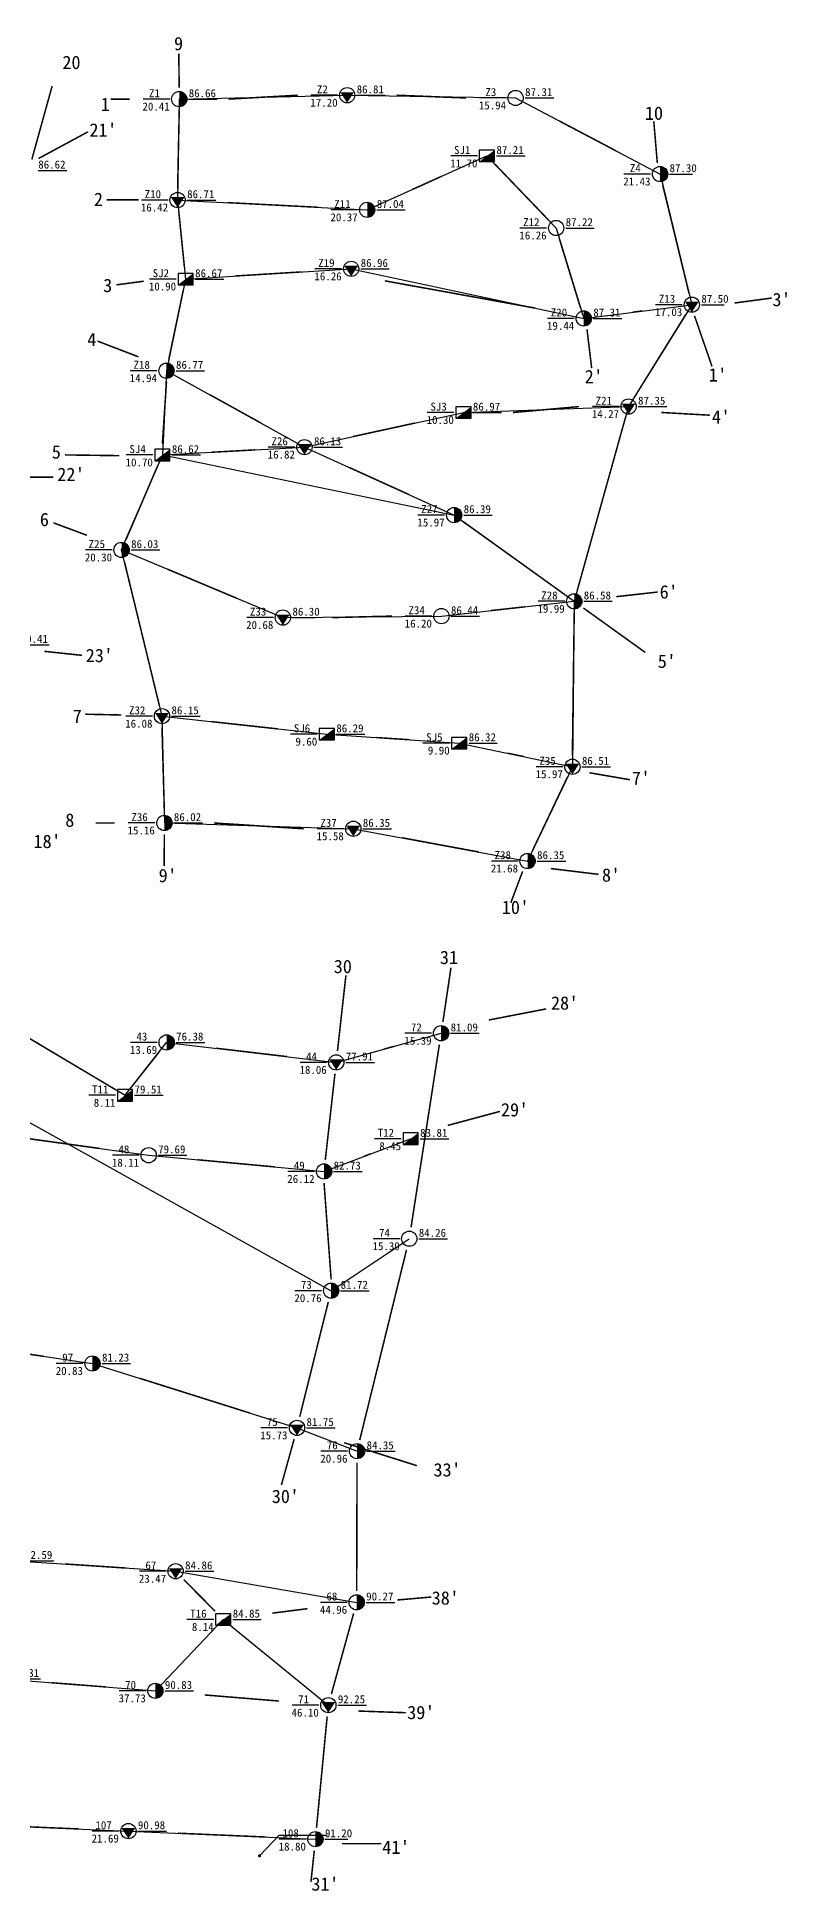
# Model space of a CAD drawing. Extents: x 520403 to 520696, y 4061789 to 4062037.
# Drawn here: x 520597.5 to 520695.8, y 4061789.1 to 4062032.3 of the extents above; entities that cross this region are included whole.
import ezdxf
from ezdxf.enums import TextEntityAlignment as Align

# ---------------------------------------------------------------- set-up
doc = ezdxf.new("R2010")
doc.units = 0
doc.header["$LTSCALE"] = 0.5
doc.linetypes.add('DIVIDE2', pattern=[15.875, 6.35, -3.175, 0, -3.175, 0, -3.175])
for name, color, linetype in [('10', 7, 'DIVIDE2'), ('4', 7, 'CONTINUOUS'), ('__get_xy', 4, 'CONTINUOUS'), ('DIM_LEAD', 3, 'CONTINUOUS'), ('勘探点', 5, 'CONTINUOUS')]:
    doc.layers.add(name, color=color, linetype=linetype)
doc.styles.add('宋体', font='')
doc.styles.add('黑体', font='simhei.ttf')
doc.styles.get('宋体').set_extended_font_data('SimSun')

msp = doc.modelspace()

# ---------------------------------------------------------------- linework, layer by layer
at = {"layer": '10', "ltscale": 0.2, "const_width": 0.2}
for points in [[(520616.11, 4062025.65), (520616.05, 4062030.11)], [(520596.77, 4062016.23), (520599.44, 4062025.87)], [(520607.11, 4062024.15), (520609.61, 4062024.15)], [(520622.61, 4062024.15), (520631.64, 4062024.66)], [(520644.64, 4062024.66), (520653.74, 4062024.3)], [(520616.11, 4062022.65), (520615.9, 4062012.41)], [(520665.99, 4062021.27), (520673.44, 4062017.35)], [(520678.83, 4062015.78), (520678.37, 4062021.22)], [(520597.66, 4062016.36), (520604.14, 4062019.86)], [(520646.69, 4062012.29), (520650.55, 4062014.03)], [(520657.52, 4062015.62), (520664.52, 4062008.32)], [(520610.8, 4062010.93), (520606.58, 4062010.93)], [(520679.54, 4062012.86), (520683, 4061998.64)], [(520679.54, 4062012.86), (520683, 4061998.64)], [(520616.05, 4062009.42), (520616.8, 4062002.03)], [(520622.39, 4062010.57), (520634.28, 4062009.96)], [(520665.99, 4062005.8), (520668.74, 4061996.81)], [(520623.43, 4062000.94), (520632.18, 4062001.48)], [(520611.46, 4062000.26), (520607.88, 4061999.78)], [(520616.64, 4061999.07), (520614.74, 4061989.99)], [(520643.08, 4062000.31), (520662.82, 4061996.73)], [(520675.62, 4061996.2), (520676.91, 4061996.36)], [(520688.96, 4061997.4), (520693.84, 4061998.05)], [(520669.61, 4061993.94), (520670.22, 4061988.85)], [(520682.57, 4061995.91), (520675.85, 4061985.08)], [(520683.71, 4061995.72), (520686.01, 4061989.07)], [(520610.76, 4061990.34), (520605.37, 4061992.41)], [(520614.44, 4061987.02), (520613.9, 4061978.96)], [(520620.12, 4061985.37), (520626.85, 4061981.64)], [(520659.89, 4061983.03), (520668.56, 4061983.81)], [(520674.65, 4061982.36), (520668.33, 4061959.7)], [(520679.37, 4061983.04), (520685.72, 4061982.68)], [(520638.89, 4061979.87), (520647.04, 4061981.65)], [(520608.25, 4061977.37), (520601.11, 4061977.47)], [(520620.39, 4061977.82), (520626.05, 4061978.13)], [(520589.61, 4061974.55), (520599.61, 4061974.55)], [(520613.3, 4061976.08), (520609.14, 4061966.38)], [(520638.46, 4061975.8), (520646.26, 4061972.26)], [(520604.01, 4061966.92), (520599.61, 4061968.56)], [(520653.39, 4061968.7), (520666.71, 4061959.13)], [(520608.9, 4061963.54), (520613.49, 4061944.65)], [(520614.54, 4061962.49), (520623.71, 4061958.64)], [(520656.97, 4061957.04), (520661.47, 4061957.54)], [(520669.14, 4061957.38), (520677.26, 4061951.55)], [(520673.44, 4061958.87), (520678.88, 4061959.48)], [(520636.21, 4061956.13), (520644.01, 4061956.32)], [(520667.93, 4061956.76), (520667.69, 4061938.06)], [(520598.43, 4061951.7), (520603.36, 4061951.17)], [(520608.53, 4061943.35), (520603.78, 4061943.45)], [(520613.85, 4061941.69), (520614.16, 4061930.68)], [(520620.31, 4061942.48), (520629, 4061941.53)], [(520641.95, 4061940.39), (520646.35, 4061940.1)], [(520659.2, 4061938.33), (520661.32, 4061937.89)], [(520669.93, 4061935.77), (520675.26, 4061934.85)], [(520667.04, 4061935.2), (520662.45, 4061925.54)], [(520605.16, 4061929.18), (520607.66, 4061929.18)], [(520620.66, 4061929.18), (520632.45, 4061928.42)], [(520614.16, 4061927.68), (520614.13, 4061923.52)], [(520645.34, 4061927.24), (520655.41, 4061925.37)], [(520661.16, 4061922.83), (520659.61, 4061918.71)], [(520664.86, 4061923.2), (520671.12, 4061922.44)], [(520636.87, 4061899.26), (520637.98, 4061909.2)], [(520650.7, 4061903.07), (520651.76, 4061910.19)], [(520656.73, 4061903.33), (520664.25, 4061904.79)], [(520593.17, 4061902.87), (520607.71, 4061894.22)], [(520609.92, 4061894.63), (520613.53, 4061899.21)], [(520620.91, 4061899.63), (520630.25, 4061898.53)], [(520642.97, 4061899.51), (520644.2, 4061899.85)], [(520650.24, 4061900.11), (520646.52, 4061876.12)], [(520636.54, 4061896.28), (520635.27, 4061884.95)], [(520651.34, 4061889.5), (520658.17, 4061891.34)], [(520595.59, 4061887.87), (520605.66, 4061886.48)], [(520618.57, 4061884.99), (520628.63, 4061884.06)], [(520641.19, 4061885.76), (520640.39, 4061885.46)], [(520635.11, 4061881.96), (520636.04, 4061869.32)], [(520645.93, 4061873.18), (520639.79, 4061848.22)], [(520635.67, 4061866.36), (520631.92, 4061851.28)], [(520586.3, 4061860.98), (520598.3, 4061859.21)], [(520610.93, 4061856.32), (520625.36, 4061851.77)], [(520631.19, 4061848.36), (520629.51, 4061842.31)], [(520637.76, 4061847.87), (520647.29, 4061844.86)], [(520639.44, 4061845.26), (520639.39, 4061828.43)], [(520601.12, 4061831.96), (520609.15, 4061831.43)], [(520616.69, 4061829.94), (520620.82, 4061825.75)], [(520628.32, 4061825.51), (520632.94, 4061826.1)], [(520644.73, 4061827.24), (520649.2, 4061827.63)], [(520638.99, 4061825.48), (520636.07, 4061814.89)], [(520599.4, 4061816.38), (520606.5, 4061815.83)], [(520619.45, 4061814.78), (520629.19, 4061813.98)], [(520635.52, 4061811.95), (520634.12, 4061797.35)], [(520639.61, 4061812.67), (520645.84, 4061812.45)], [(520591.6, 4061797.68), (520602.94, 4061797.2)], [(520615.93, 4061796.64), (520627.48, 4061796.14)], [(520637.46, 4061795.27), (520642.62, 4061795.27)], [(520633.83, 4061794.37), (520633.39, 4061790.24)]]:
    msp.add_lwpolyline(points, dxfattribs=at)
at = {"layer": '4'}
for p, q in [((520614.86, 4062024.15), (520611.36, 4062024.15)), ((520617.36, 4062024.15), (520621.11, 4062024.15)), ((520636.89, 4062024.66), (520633.39, 4062024.66)), ((520639.39, 4062024.66), (520643.14, 4062024.66)), ((520658.99, 4062024.3), (520655.49, 4062024.3)), ((520661.49, 4062024.3), (520665.24, 4062024.3)), ((520655.23, 4062016.7), (520651.73, 4062016.7)), ((520657.48, 4062017.45), (520655.48, 4062017.45)), ((520655.48, 4062017.45), (520655.48, 4062015.95)), ((520655.48, 4062015.95), (520657.48, 4062015.95)), ((520657.48, 4062015.95), (520657.48, 4062017.45)), ((520657.73, 4062016.7), (520661.48, 4062016.7)), ((520597.62, 4062014.79), (520601.37, 4062014.79)), ((520677.94, 4062014.32), (520674.44, 4062014.32)), ((520680.44, 4062014.32), (520683.44, 4062014.32)), ((520614.65, 4062010.91), (520611.15, 4062010.91)), ((520617.15, 4062010.91), (520620.9, 4062010.91)), ((520639.52, 4062009.62), (520636.02, 4062009.62)), ((520642.02, 4062009.62), (520645.77, 4062009.62)), ((520664.31, 4062007.24), (520660.81, 4062007.24)), ((520666.81, 4062007.24), (520670.56, 4062007.24)), ((520617.95, 4062001.29), (520615.95, 4062001.29)), ((520615.95, 4062001.29), (520615.95, 4061999.79)), ((520617.95, 4061999.79), (520617.95, 4062001.29)), ((520637.42, 4062001.88), (520633.92, 4062001.88)), ((520639.92, 4062001.88), (520643.67, 4062001.88)), ((520615.7, 4062000.54), (520612.2, 4062000.54)), ((520615.95, 4061999.79), (520617.95, 4061999.79)), ((520618.2, 4062000.54), (520621.95, 4062000.54)), ((520682.11, 4061997.18), (520678.61, 4061997.18)), ((520684.61, 4061997.18), (520687.61, 4061997.18)), ((520667.93, 4061995.38), (520664.43, 4061995.38)), ((520670.43, 4061995.38), (520674.18, 4061995.38)), ((520613.19, 4061988.52), (520609.69, 4061988.52)), ((520615.69, 4061988.52), (520619.44, 4061988.52)), ((520652.14, 4061983.03), (520648.64, 4061983.03)), ((520654.39, 4061983.78), (520652.39, 4061983.78)), ((520652.39, 4061983.78), (520652.39, 4061982.28)), ((520652.39, 4061982.28), (520654.39, 4061982.28)), ((520654.39, 4061982.28), (520654.39, 4061983.78)), ((520654.64, 4061983.03), (520658.39, 4061983.03)), ((520673.81, 4061983.81), (520670.31, 4061983.81)), ((520676.31, 4061983.81), (520680.06, 4061983.81)), ((520612.65, 4061977.46), (520609.15, 4061977.46)), ((520614.9, 4061978.21), (520612.9, 4061978.21)), ((520612.9, 4061978.21), (520612.9, 4061976.71)), ((520614.9, 4061976.71), (520614.9, 4061978.21)), ((520615.15, 4061977.46), (520618.9, 4061977.46)), ((520631.29, 4061978.49), (520627.79, 4061978.49)), ((520633.79, 4061978.49), (520637.54, 4061978.49)), ((520612.9, 4061976.71), (520614.9, 4061976.71)), ((520650.93, 4061969.58), (520647.43, 4061969.58)), ((520653.43, 4061969.58), (520657.18, 4061969.58)), ((520607.3, 4061965), (520603.8, 4061965)), ((520609.8, 4061965), (520613.55, 4061965)), ((520666.68, 4061958.26), (520663.18, 4061958.26)), ((520669.18, 4061958.26), (520672.93, 4061958.26)), ((520628.46, 4061956.13), (520624.96, 4061956.13)), ((520630.96, 4061956.13), (520633.96, 4061956.13)), ((520649.26, 4061956.32), (520645.76, 4061956.32)), ((520651.76, 4061956.32), (520655.51, 4061956.32)), ((520595.31, 4061952.56), (520599.06, 4061952.56)), ((520612.6, 4061943.19), (520609.1, 4061943.19)), ((520615.1, 4061943.19), (520618.85, 4061943.19)), ((520634.22, 4061940.83), (520630.72, 4061940.83)), ((520636.47, 4061941.58), (520634.47, 4061941.58)), ((520634.47, 4061941.58), (520634.47, 4061940.08)), ((520636.47, 4061940.08), (520636.47, 4061941.58)), ((520636.72, 4061940.83), (520640.47, 4061940.83)), ((520634.47, 4061940.08), (520636.47, 4061940.08)), ((520651.59, 4061939.66), (520648.09, 4061939.66)), ((520653.84, 4061940.41), (520651.84, 4061940.41)), ((520651.84, 4061940.41), (520651.84, 4061938.91)), ((520651.84, 4061938.91), (520653.84, 4061938.91)), ((520653.84, 4061938.91), (520653.84, 4061940.41)), ((520654.09, 4061939.66), (520657.84, 4061939.66)), ((520666.44, 4061936.56), (520662.94, 4061936.56)), ((520668.94, 4061936.56), (520672.69, 4061936.56)), ((520612.91, 4061929.18), (520609.41, 4061929.18)), ((520615.41, 4061929.18), (520619.16, 4061929.18)), ((520637.7, 4061928.42), (520634.2, 4061928.42)), ((520640.2, 4061928.42), (520643.95, 4061928.42)), ((520660.56, 4061924.19), (520657.06, 4061924.19)), ((520663.06, 4061924.19), (520666.81, 4061924.19)), ((520649.22, 4061901.59), (520645.72, 4061901.59)), ((520651.72, 4061901.59), (520655.47, 4061901.59)), ((520613.21, 4061900.39), (520609.71, 4061900.39)), ((520615.71, 4061900.39), (520619.46, 4061900.39)), ((520635.46, 4061897.77), (520631.96, 4061897.77)), ((520637.96, 4061897.77), (520641.71, 4061897.77)), ((520607.75, 4061893.45), (520604.25, 4061893.45)), ((520610, 4061894.2), (520608, 4061894.2)), ((520608, 4061894.2), (520608, 4061892.7)), ((520608, 4061892.7), (520610, 4061892.7)), ((520610, 4061892.7), (520610, 4061894.2)), ((520610.25, 4061893.45), (520614, 4061893.45)), ((520645.22, 4061887.76), (520641.72, 4061887.76)), ((520647.47, 4061888.51), (520645.47, 4061888.51)), ((520645.47, 4061888.51), (520645.47, 4061887.01)), ((520645.47, 4061887.01), (520647.47, 4061887.01)), ((520647.47, 4061887.01), (520647.47, 4061888.51)), ((520647.72, 4061887.76), (520651.47, 4061887.76)), ((520610.85, 4061885.59), (520607.35, 4061885.59)), ((520613.35, 4061885.59), (520617.1, 4061885.59)), ((520633.86, 4061883.46), (520630.36, 4061883.46)), ((520636.36, 4061883.46), (520640.11, 4061883.46)), ((520645.04, 4061874.64), (520641.54, 4061874.64)), ((520647.54, 4061874.64), (520651.29, 4061874.64)), ((520634.79, 4061867.82), (520631.29, 4061867.82)), ((520637.29, 4061867.82), (520641.04, 4061867.82)), ((520603.48, 4061858.27), (520599.98, 4061858.27)), ((520605.98, 4061858.27), (520609.73, 4061858.27)), ((520630.31, 4061849.82), (520626.81, 4061849.82)), ((520632.81, 4061849.82), (520636.56, 4061849.82)), ((520638.19, 4061846.76), (520634.69, 4061846.76)), ((520640.69, 4061846.76), (520644.44, 4061846.76)), ((520595.89, 4061832.38), (520599.64, 4061832.38)), ((520614.39, 4061831.01), (520610.89, 4061831.01)), ((520616.89, 4061831.01), (520620.64, 4061831.01)), ((520638.14, 4061826.93), (520634.64, 4061826.93)), ((520640.64, 4061826.93), (520644.39, 4061826.93)), ((520620.63, 4061824.68), (520617.13, 4061824.68)), ((520622.88, 4061825.43), (520620.88, 4061825.43)), ((520620.88, 4061825.43), (520620.88, 4061823.93)), ((520620.88, 4061823.93), (520622.88, 4061823.93)), ((520622.88, 4061823.93), (520622.88, 4061825.43)), ((520623.13, 4061824.68), (520626.88, 4061824.68)), ((520594.17, 4061816.89), (520597.92, 4061816.89)), ((520611.73, 4061815.32), (520608.23, 4061815.32)), ((520614.23, 4061815.32), (520617.98, 4061815.32)), ((520634.42, 4061813.44), (520630.92, 4061813.44)), ((520636.92, 4061813.44), (520640.67, 4061813.44)), ((520608.19, 4061796.92), (520604.69, 4061796.92)), ((520610.69, 4061796.92), (520614.44, 4061796.92)), ((520632.73, 4061795.86), (520629.23, 4061795.86)), ((520635.23, 4061795.86), (520638.23, 4061795.86))]:
    msp.add_line(p, q, dxfattribs=at)
at = {"layer": '4', "const_width": 1}
for points in [[(520616.11, 4062023.65, 1), (520616.11, 4062024.65, 1)], [(520679.19, 4062013.82, 1), (520679.19, 4062014.82, 1)], [(520640.77, 4062009.12, 1), (520640.77, 4062010.12, 1)], [(520669.18, 4061994.88, 1), (520669.18, 4061995.88, 1)], [(520614.44, 4061988.02, 1), (520614.44, 4061989.02, 1)], [(520652.18, 4061969.08, 1), (520652.18, 4061970.08, 1)], [(520608.55, 4061964.5, 1), (520608.55, 4061965.5, 1)], [(520667.93, 4061957.76, 1), (520667.93, 4061958.76, 1)], [(520614.16, 4061928.68, 1), (520614.16, 4061929.68, 1)], [(520661.81, 4061923.69, 1), (520661.81, 4061924.69, 1)], [(520650.47, 4061901.09, 1), (520650.47, 4061902.09, 1)], [(520614.46, 4061899.89, 1), (520614.46, 4061900.89, 1)], [(520635.11, 4061882.96, 1), (520635.11, 4061883.96, 1)], [(520636.04, 4061867.32, 1), (520636.04, 4061868.32, 1)], [(520604.73, 4061857.77, 1), (520604.73, 4061858.77, 1)], [(520639.44, 4061846.26, 1), (520639.44, 4061847.26, 1)], [(520639.39, 4061826.43, 1), (520639.39, 4061827.43, 1)], [(520612.98, 4061814.82, 1), (520612.98, 4061815.82, 1)], [(520633.98, 4061795.36, 1), (520633.98, 4061796.36, 1)]]:
    msp.add_lwpolyline(points, format="xyb", dxfattribs=at)
at = {"layer": '4'}
for centre in [(520638.14, 4062024.66), (520616.11, 4062024.15), (520660.24, 4062024.3), (520679.19, 4062014.32), (520615.9, 4062010.91), (520640.77, 4062009.62), (520665.56, 4062007.24), (520638.67, 4062001.88), (520683.36, 4061997.18), (520669.18, 4061995.38), (520614.44, 4061988.52), (520675.06, 4061983.81), (520632.54, 4061978.49), (520652.18, 4061969.58), (520608.55, 4061965), (520667.93, 4061958.26), (520629.71, 4061956.13), (520650.51, 4061956.32), (520613.85, 4061943.19), (520667.69, 4061936.56), (520614.16, 4061929.18), (520638.95, 4061928.42), (520661.81, 4061924.19), (520650.47, 4061901.59), (520614.46, 4061900.39), (520636.71, 4061897.77), (520612.1, 4061885.59), (520635.11, 4061883.46), (520646.29, 4061874.64), (520636.04, 4061867.82), (520604.73, 4061858.27), (520631.56, 4061849.82), (520639.44, 4061846.76), (520615.64, 4061831.01), (520639.39, 4061826.93), (520612.98, 4061815.32), (520635.67, 4061813.44), (520609.44, 4061796.92), (520633.98, 4061795.86)]:
    msp.add_circle(centre, 1, dxfattribs=at)
for points in [[(520637.24, 4062025.06), (520639.04, 4062025.06), (520638.14, 4062023.66)], [(520655.48, 4062015.95), (520657.48, 4062015.95), (520657.48, 4062017.45)], [(520615, 4062011.31), (520616.8, 4062011.31), (520615.9, 4062009.91)], [(520615.95, 4061999.79), (520617.95, 4061999.79), (520617.95, 4062001.29)], [(520637.77, 4062002.28), (520639.57, 4062002.28), (520638.67, 4062000.88)], [(520682.46, 4061997.58), (520684.26, 4061997.58), (520683.36, 4061996.18)], [(520652.39, 4061982.28), (520654.39, 4061982.28), (520654.39, 4061983.78)], [(520674.16, 4061984.21), (520675.96, 4061984.21), (520675.06, 4061982.81)], [(520612.9, 4061976.71), (520614.9, 4061976.71), (520614.9, 4061978.21)], [(520631.64, 4061978.89), (520633.44, 4061978.89), (520632.54, 4061977.49)], [(520628.81, 4061956.53), (520630.61, 4061956.53), (520629.71, 4061955.13)], [(520612.95, 4061943.59), (520614.75, 4061943.59), (520613.85, 4061942.19)], [(520634.47, 4061940.08), (520636.47, 4061940.08), (520636.47, 4061941.58)], [(520651.84, 4061938.91), (520653.84, 4061938.91), (520653.84, 4061940.41)], [(520666.79, 4061936.96), (520668.59, 4061936.96), (520667.69, 4061935.56)], [(520638.05, 4061928.82), (520639.85, 4061928.82), (520638.95, 4061927.42)], [(520635.81, 4061898.17), (520637.61, 4061898.17), (520636.71, 4061896.77)], [(520608, 4061892.7), (520610, 4061892.7), (520610, 4061894.2)], [(520645.47, 4061887.01), (520647.47, 4061887.01), (520647.47, 4061888.51)], [(520630.66, 4061850.22), (520632.46, 4061850.22), (520631.56, 4061848.82)], [(520614.74, 4061831.41), (520616.54, 4061831.41), (520615.64, 4061830.01)], [(520620.88, 4061823.93), (520622.88, 4061823.93), (520622.88, 4061825.43)], [(520634.77, 4061813.84), (520636.57, 4061813.84), (520635.67, 4061812.44)], [(520608.54, 4061797.32), (520610.34, 4061797.32), (520609.44, 4061795.92)]]:
    msp.add_solid(points, dxfattribs=at)
at = {"layer": '__get_xy', "flags": 128}
for points in [[(520616.11, 4062024.15), (520615.9, 4062010.91), (520616.95, 4062000.54), (520614.44, 4061988.52), (520613.9, 4061977.46), (520608.5, 4061965), (520613.85, 4061943.19), (520614.16, 4061929.18)], [(520616.11, 4062024.15), (520638.14, 4062024.66), (520660.24, 4062024.3), (520679.19, 4062014.32), (520683.36, 4061997.18)], [(520615.9, 4062010.91), (520640.77, 4062009.62), (520656.48, 4062016.7), (520665.56, 4062007.24), (520669.18, 4061995.38)], [(520679.19, 4062014.32), (520683.36, 4061997.18), (520675.06, 4061983.81), (520667.93, 4061958.26), (520667.69, 4061936.56), (520661.81, 4061924.19)], [(520616.95, 4062000.54), (520638.67, 4062001.88), (520669.18, 4061995.38), (520683.36, 4061997.18)], [(520614.44, 4061988.52), (520632.54, 4061978.49), (520653.39, 4061983.03), (520675.06, 4061983.81)], [(520613.9, 4061977.46), (520632.54, 4061978.49), (520652.18, 4061969.58), (520667.93, 4061958.26)], [(520608.55, 4061965), (520629.71, 4061956.13), (520650.51, 4061956.32), (520667.93, 4061958.26)], [(520613.85, 4061943.19), (520635.47, 4061940.83), (520652.84, 4061939.66), (520667.69, 4061936.56)], [(520614.16, 4061929.18), (520638.95, 4061928.42), (520661.81, 4061924.19)]]:
    msp.add_lwpolyline(points, dxfattribs=at)
at = {"layer": 'DIM_LEAD'}
for p, q in [((520626.65, 4061793.68), (520629.24, 4061796.39)), ((520629.24, 4061796.39), (520635.52, 4061796.39))]:
    msp.add_line(p, q, dxfattribs=at)
at = {"layer": 'DIM_LEAD', "const_width": 0.2}
msp.add_lwpolyline([(520626.58, 4061793.6, 1), (520626.72, 4061793.75, 1)], format="xyb", close=True, dxfattribs=at)
at = {"layer": '勘探点', "flags": 128}
for points in [[(520616.11, 4062024.15), (520638.14, 4062024.66), (520660.24, 4062024.3), (520679.19, 4062014.32)], [(520615.9, 4062010.91), (520640.77, 4062009.62), (520656.48, 4062016.7), (520665.56, 4062007.24), (520669.18, 4061995.38)], [(520616.95, 4062000.54), (520638.67, 4062001.88), (520669.18, 4061995.38), (520683.36, 4061997.18)], [(520614.44, 4061988.52), (520632.54, 4061978.49), (520653.39, 4061983.03), (520675.06, 4061983.81)], [(520613.9, 4061977.46), (520652.18, 4061969.58)], [(520608.55, 4061965), (520629.71, 4061956.13), (520650.51, 4061956.32), (520667.93, 4061958.26)], [(520613.85, 4061943.19), (520635.47, 4061940.83), (520652.84, 4061939.66), (520667.69, 4061936.56)], [(520614.16, 4061929.18), (520638.95, 4061928.42), (520661.81, 4061924.19)], [(520547.89, 4061914.08), (520569.99, 4061908.52), (520591.88, 4061903.64), (520609, 4061893.45), (520614.46, 4061900.39), (520636.71, 4061897.77), (520650.47, 4061901.59)], [(520544.3, 4061900.13), (520566.74, 4061893.9), (520589.15, 4061888.76), (520612.1, 4061885.59), (520635.11, 4061883.46), (520646.47, 4061887.76)], [(520578.79, 4061899.72), (520636.04, 4061867.82), (520646.29, 4061874.64)], [(520430.31, 4061877.63), (520425.19, 4061853.44), (520449.21, 4061857.5), (520466.47, 4061869.68), (520476.19, 4061861.41), (520503.17, 4061865.31), (520530.15, 4061869.21), (520555.01, 4061865.56), (520566.5, 4061852.86), (520579.87, 4061861.92), (520604.73, 4061858.27), (520631.56, 4061849.82), (520639.44, 4061846.76)], [(520415.54, 4061829.59), (520430.12, 4061829.44), (520451.99, 4061832.88), (520473.02, 4061833.63), (520492.5, 4061834.51), (520506.29, 4061830.89), (520512.81, 4061836.32), (520534.65, 4061835.51), (520553.17, 4061836.17), (520574.43, 4061834.14), (520594.64, 4061832.38), (520615.64, 4061831.01), (520639.39, 4061826.93)], [(520431.3, 4061816.21), (520439.55, 4061823.4), (520454.18, 4061817.12), (520474.34, 4061817.09), (520492.85, 4061820.91), (520513.22, 4061817.43), (520533.5, 4061821.94), (520553.59, 4061817.25), (520562.46, 4061828.4), (520573.96, 4061822.55), (520592.92, 4061816.89), (520612.98, 4061815.32), (520621.88, 4061824.68), (520635.67, 4061813.44)], [(520414.25, 4061805.42), (520438.66, 4061804.15), (520463.13, 4061803.16), (520480.8, 4061808.5), (520487.26, 4061802.18), (520511.92, 4061801.12), (520536.21, 4061800.07), (520560.65, 4061799.02), (520576.51, 4061806.98), (520585.11, 4061797.96), (520609.44, 4061796.92), (520633.98, 4061795.86)]]:
    msp.add_lwpolyline(points, dxfattribs=at)

# ---------------------------------------------------------------- texts
at = {"layer": '10', "style": '黑体'}
for s, p in [('9', (520615.43, 4062030.56)), ('20', (520600.78, 4062028.09)), ('1', (520605.82, 4062022.59)), ('10', (520677.2, 4062021.43)), ("21'", (520604.33, 4062019.22)), ('2', (520604.92, 4062010.13)), ('3', (520606.13, 4061998.83)), ("3'", (520693.93, 4061996.98)), ('4', (520604.05, 4061991.74)), ("2'", (520669.3, 4061986.87)), ("1'", (520685.57, 4061987.1)), ("4'", (520686, 4061981.58)), ('5', (520599.39, 4061976.98)), ("22'", (520600.11, 4061974.05)), ('6', (520597.83, 4061968.13)), ("6'", (520679.14, 4061958.63)), ("23'", (520603.84, 4061950.28)), ("5'", (520678.89, 4061949.52)), ('7', (520602.14, 4061942.3)), ("7'", (520675.5, 4061934.19)), ('8', (520601.16, 4061928.68)), ("18'", (520596.99, 4061925.89)), ("9'", (520613.41, 4061921.41)), ("8'", (520671.57, 4061921.48)), ("10'", (520658.43, 4061917.24)), ('31', (520650.31, 4061910.67)), ('30', (520636.38, 4061909.48)), ("28'", (520664.88, 4061904.69)), ("29'", (520658.32, 4061890.68)), ("33'", (520649.47, 4061843.44)), ("30'", (520628.25, 4061839.96)), ("38'", (520649.23, 4061826.63)), ("39'", (520646.02, 4061811.61)), ("41'", (520642.75, 4061793.93)), ("31'", (520633.45, 4061789.1))]:
    msp.add_text(s, height=1.75, dxfattribs=at).set_placement(p)
at = {"layer": '4', "style": '宋体'}
for s, p in [('Z2', (520634.89, 4062024.91)), ('Z3', (520656.99, 4062024.55)), ('Z1', (520612.86, 4062024.4)), ('SJ1', (520653.23, 4062016.95)), ('Z4', (520675.94, 4062014.57)), ('Z10', (520612.65, 4062011.16)), ('Z11', (520637.52, 4062009.87)), ('Z12', (520662.31, 4062007.49)), ('SJ2', (520613.7, 4062000.79)), ('Z19', (520635.42, 4062002.13)), ('Z20', (520665.93, 4061995.63)), ('Z13', (520680.11, 4061997.43)), ('Z18', (520611.19, 4061988.77)), ('SJ3', (520650.14, 4061983.28)), ('Z21', (520671.81, 4061984.06)), ('Z26', (520629.29, 4061978.74)), ('SJ4', (520610.65, 4061977.71)), ('Z27', (520648.93, 4061969.83)), ('Z25', (520605.3, 4061965.25)), ('Z34', (520647.26, 4061956.57)), ('Z28', (520664.68, 4061958.51)), ('Z33', (520626.46, 4061956.38)), ('Z32', (520610.6, 4061943.44)), ('SJ6', (520632.22, 4061941.08)), ('SJ5', (520649.59, 4061939.91)), ('Z35', (520664.44, 4061936.81)), ('Z36', (520610.91, 4061929.43)), ('Z37', (520635.7, 4061928.67)), ('Z38', (520658.56, 4061924.44)), ('43', (520611.21, 4061900.64)), ('72', (520647.22, 4061901.84)), ('44', (520633.46, 4061898.02)), ('T11', (520605.75, 4061893.7)), ('T12', (520643.22, 4061888.01)), ('48', (520608.85, 4061885.84)), ('49', (520631.86, 4061883.71)), ('74', (520643.04, 4061874.89)), ('73', (520632.79, 4061868.07)), ('97', (520601.48, 4061858.52)), ('75', (520628.31, 4061850.07)), ('76', (520636.19, 4061847.01)), ('67', (520612.39, 4061831.26)), ('68', (520636.14, 4061827.18)), ('T16', (520618.63, 4061824.93)), ('70', (520609.73, 4061815.57)), ('71', (520632.42, 4061813.69)), ('107', (520606.19, 4061797.17)), ('108', (520630.73, 4061796.11))]:
    msp.add_text(s, height=1.05, dxfattribs=at).set_placement(p, align=Align.CENTER)
for s, p in [('86.81', (520639.39, 4062024.91)), ('87.31', (520661.49, 4062024.55)), ('86.66', (520617.36, 4062024.4)), ('86.62', (520597.62, 4062015.04)), ('87.21', (520657.73, 4062016.95)), ('87.30', (520680.44, 4062014.57)), ('86.71', (520617.15, 4062011.16)), ('87.04', (520642.02, 4062009.87)), ('87.22', (520666.81, 4062007.49)), ('86.67', (520618.2, 4062000.79)), ('86.96', (520639.92, 4062002.13)), ('87.31', (520670.43, 4061995.63)), ('87.50', (520684.61, 4061997.43)), ('86.77', (520615.69, 4061988.77)), ('86.97', (520654.64, 4061983.28)), ('87.35', (520676.31, 4061984.06)), ('86.13', (520633.79, 4061978.74)), ('86.62', (520615.15, 4061977.71)), ('86.39', (520653.43, 4061969.83)), ('86.03', (520609.8, 4061965.25)), ('86.44', (520651.76, 4061956.57)), ('86.58', (520669.18, 4061958.51)), ('86.30', (520630.96, 4061956.38)), ('80.41', (520595.31, 4061952.81)), ('86.15', (520615.1, 4061943.44)), ('86.29', (520636.72, 4061941.08)), ('86.32', (520654.09, 4061939.91)), ('86.51', (520668.94, 4061936.81)), ('86.02', (520615.41, 4061929.43)), ('86.35', (520640.2, 4061928.67)), ('86.35', (520663.06, 4061924.44)), ('76.38', (520615.71, 4061900.64)), ('81.09', (520651.72, 4061901.84)), ('77.91', (520637.96, 4061898.02)), ('79.51', (520610.25, 4061893.7)), ('83.81', (520647.72, 4061888.01)), ('79.69', (520613.35, 4061885.84)), ('82.73', (520636.36, 4061883.71)), ('84.26', (520647.54, 4061874.89)), ('81.72', (520637.29, 4061868.07)), ('81.23', (520605.98, 4061858.52)), ('81.75', (520632.81, 4061850.07)), ('84.35', (520640.69, 4061847.01)), ('82.59', (520595.89, 4061832.63)), ('84.86', (520616.89, 4061831.26)), ('90.27', (520640.64, 4061827.18)), ('84.85', (520623.13, 4061824.93)), ('89.31', (520594.17, 4061817.14)), ('90.83', (520614.23, 4061815.57)), ('92.25', (520636.92, 4061813.69)), ('90.98', (520610.69, 4061797.17)), ('91.20', (520635.23, 4061796.11))]:
    msp.add_text(s, height=1.05, dxfattribs=at).set_placement(p)
for s, p in [('20.41', (520614.86, 4062022.65)), ('17.20', (520636.89, 4062023.16)), ('15.94', (520658.99, 4062022.8)), ('11.70', (520655.23, 4062015.2)), ('21.43', (520677.94, 4062012.82)), ('16.42', (520614.65, 4062009.41)), ('20.37', (520639.52, 4062008.12)), ('16.26', (520664.31, 4062005.74)), ('16.26', (520637.42, 4062000.38)), ('10.90', (520615.7, 4061999.04)), ('17.03', (520682.11, 4061995.68)), ('19.44', (520667.93, 4061993.88)), ('14.94', (520613.19, 4061987.02)), ('10.30', (520652.14, 4061981.53)), ('14.27', (520673.81, 4061982.31)), ('10.70', (520612.65, 4061975.96)), ('16.82', (520631.29, 4061976.99)), ('15.97', (520650.93, 4061968.08)), ('20.30', (520607.3, 4061963.5)), ('19.99', (520666.68, 4061956.76)), ('20.68', (520628.46, 4061954.63)), ('16.20', (520649.26, 4061954.82)), ('16.08', (520612.6, 4061941.69)), ('9.60', (520634.22, 4061939.33)), ('9.90', (520651.59, 4061938.16)), ('15.97', (520666.44, 4061935.06)), ('15.16', (520612.91, 4061927.68)), ('15.58', (520637.7, 4061926.92)), ('21.68', (520660.56, 4061922.69)), ('13.69', (520613.21, 4061898.89)), ('15.39', (520649.22, 4061900.09)), ('18.06', (520635.46, 4061896.27)), ('8.11', (520607.75, 4061891.95)), ('8.45', (520645.22, 4061886.26)), ('18.11', (520610.85, 4061884.09)), ('26.12', (520633.86, 4061881.96)), ('15.30', (520645.04, 4061873.14)), ('20.76', (520634.79, 4061866.32)), ('20.83', (520603.48, 4061856.77)), ('15.73', (520630.31, 4061848.32)), ('20.96', (520638.19, 4061845.26)), ('23.47', (520614.39, 4061829.51)), ('44.96', (520638.14, 4061825.43)), ('8.14', (520620.63, 4061823.18)), ('37.73', (520611.73, 4061813.82)), ('46.10', (520634.42, 4061811.94)), ('21.69', (520608.19, 4061795.42)), ('18.80', (520632.73, 4061794.36))]:
    msp.add_text(s, height=1.05, dxfattribs=at).set_placement(p, align=Align.RIGHT)

doc.saveas('drawing.dxf')
